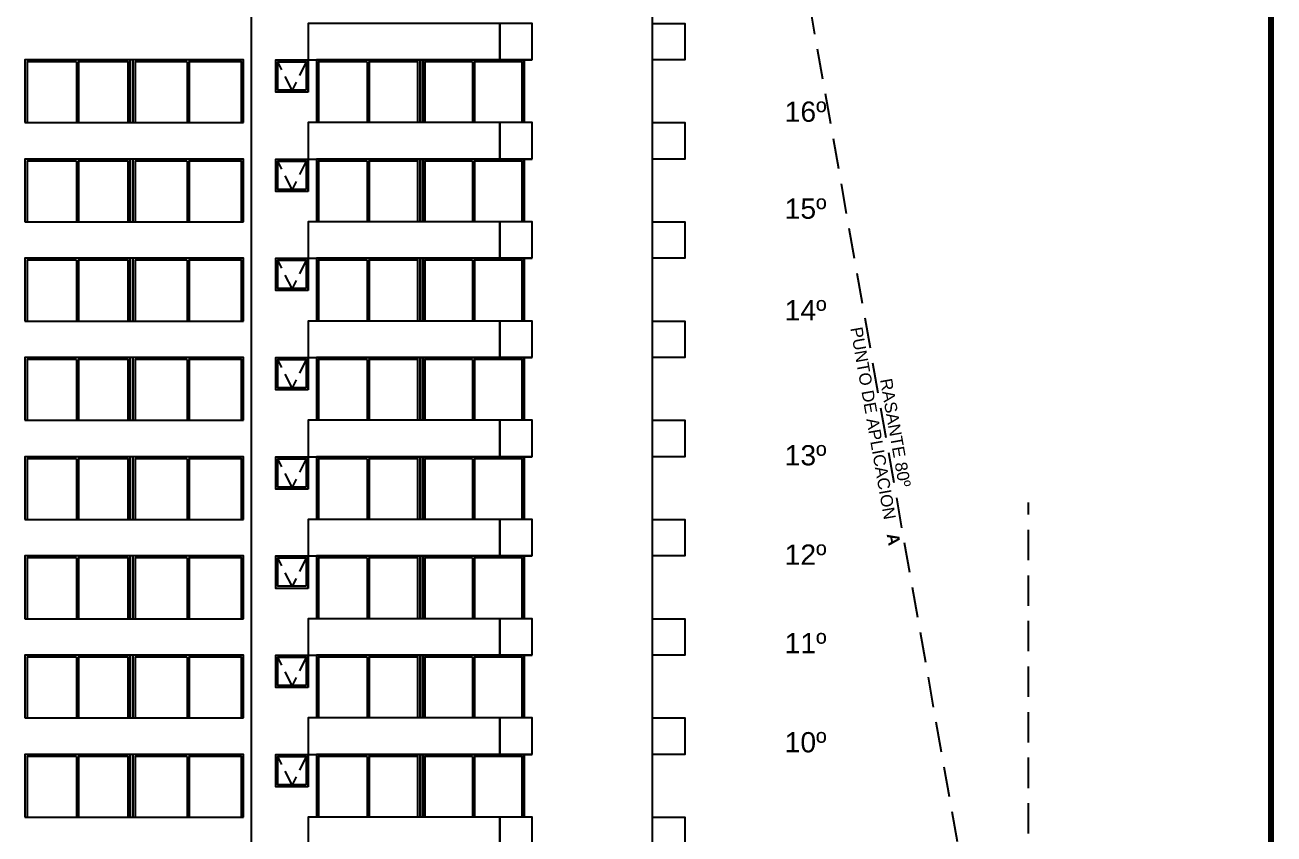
# Model space of a CAD drawing. Header units: millimetres. Extents: x 1217 to 2428, y 234 to 644.
# Drawn here: x 2006.71 to 2037.56, y 397.34 to 417.31 of the extents above; entities that cross this region are included whole.
import ezdxf

# ---------------------------------------------------------------- set-up
doc = ezdxf.new("R2010")
doc.units = ezdxf.units.MM
doc.linetypes.add('HIDDEN', pattern=[0.375, 0.25, -0.125])
doc.linetypes.add('HIDDEN2', pattern=[0.1875, 0.125, -0.0625])
for name, color, linetype in [('0.1', 251, 'Continuous'), ('0.2', 2, 'Continuous'), ('0.3', 6, 'Continuous'), ('Texto', 1, 'Continuous')]:
    doc.layers.add(name, color=color, linetype=linetype)
doc.styles.get("Standard").update_dxf_attribs({"font": 'arial.ttf'})

msp = doc.modelspace()

# ---------------------------------------------------------------- linework, layer by layer
at = {"layer": '0.1', "ltscale": 3, "const_width": 0.15}
msp.add_lwpolyline([(1979.4884, 358.90321), (1979.4884, 446.90321), (2037.4884, 446.90321), (2037.4884, 358.90321)], close=True, dxfattribs=at)
at = {"layer": '0.1', "ltscale": 3, "elevation": 0}
for points in [[(2022.21001, 417.35099), (2023.01204, 417.35099), (2023.01204, 416.45099), (2022.21001, 416.45099)], [(2009.3105, 414.90099), (2009.3105, 416.45099), (2006.71301, 416.45099), (2006.71301, 414.90099)], [(2007.98675, 416.40099), (2006.76301, 416.40099), (2006.76301, 414.90099)], [(2007.98675, 416.40099), (2007.98675, 414.90099)], [(2008.03675, 416.45099), (2008.03675, 414.90099)], [(2009.2605, 414.90099), (2009.2605, 416.40099), (2008.03675, 416.40099)], [(2012.11056, 414.90099), (2012.11056, 416.45099), (2009.3805, 416.45099), (2009.3805, 414.90099)], [(2010.72053, 416.40099), (2009.4305, 416.40099), (2009.4305, 414.90099)], [(2010.72053, 416.40099), (2010.72053, 414.90099)], [(2010.77053, 416.45099), (2010.77053, 414.90099)], [(2012.06056, 414.90099), (2012.06056, 416.40099), (2010.77053, 416.40099)], [(2016.47011, 414.90099), (2016.47011, 416.45099), (2013.91011, 416.45099), (2013.91011, 414.90099)], [(2015.16511, 416.40099), (2013.96011, 416.40099), (2013.96011, 414.90099)], [(2015.16511, 416.40099), (2015.16511, 414.90099)], [(2015.21511, 416.45099), (2015.21511, 414.90099)], [(2016.42011, 414.90099), (2016.42011, 416.40099), (2015.21511, 416.40099)], [(2019.04003, 414.90099), (2019.04003, 416.45099), (2016.54011, 416.45099), (2016.54011, 414.90099)], [(2017.76507, 416.40099), (2016.59011, 416.40099), (2016.59011, 414.90099)], [(2017.76507, 416.40099), (2017.76507, 414.90099)], [(2017.81507, 416.45099), (2017.81507, 414.90099)], [(2018.99003, 414.90099), (2018.99003, 416.40099), (2017.81507, 416.40099)], [(2023.01204, 416.45099), (2022.21001, 416.45099)], [(2022.21001, 414.90099), (2023.01204, 414.90099), (2023.01204, 414.00099), (2022.21001, 414.00099)], [(2009.3105, 412.45099), (2009.3105, 414.00099), (2006.71301, 414.00099), (2006.71301, 412.45099)], [(2007.98675, 413.95099), (2006.76301, 413.95099), (2006.76301, 412.45099)], [(2007.98675, 413.95099), (2007.98675, 412.45099)], [(2008.03675, 414.00099), (2008.03675, 412.45099)], [(2009.2605, 412.45099), (2009.2605, 413.95099), (2008.03675, 413.95099)], [(2012.11056, 412.45099), (2012.11056, 414.00099), (2009.3805, 414.00099), (2009.3805, 412.45099)], [(2010.72053, 413.95099), (2009.4305, 413.95099), (2009.4305, 412.45099)], [(2010.72053, 413.95099), (2010.72053, 412.45099)], [(2010.77053, 414.00099), (2010.77053, 412.45099)], [(2012.06056, 412.45099), (2012.06056, 413.95099), (2010.77053, 413.95099)], [(2016.47011, 412.45099), (2016.47011, 414.00099), (2013.91011, 414.00099), (2013.91011, 412.45099)], [(2015.16511, 413.95099), (2013.96011, 413.95099), (2013.96011, 412.45099)], [(2015.16511, 413.95099), (2015.16511, 412.45099)], [(2015.21511, 414.00099), (2015.21511, 412.45099)], [(2016.42011, 412.45099), (2016.42011, 413.95099), (2015.21511, 413.95099)], [(2019.04003, 412.45099), (2019.04003, 414.00099), (2016.54011, 414.00099), (2016.54011, 412.45099)], [(2017.76507, 413.95099), (2016.59011, 413.95099), (2016.59011, 412.45099)], [(2017.76507, 413.95099), (2017.76507, 412.45099)], [(2017.81507, 414.00099), (2017.81507, 412.45099)], [(2018.99003, 412.45099), (2018.99003, 413.95099), (2017.81507, 413.95099)], [(2023.01204, 414.00099), (2022.21001, 414.00099)], [(2022.21001, 412.45099), (2023.01204, 412.45099), (2023.01204, 411.55099), (2022.21001, 411.55099)], [(2009.3105, 410.00099), (2009.3105, 411.55099), (2006.71301, 411.55099), (2006.71301, 410.00099)], [(2008.03675, 411.55099), (2008.03675, 410.00099)], [(2012.11056, 410.00099), (2012.11056, 411.55099), (2009.3805, 411.55099), (2009.3805, 410.00099)], [(2010.77053, 411.55099), (2010.77053, 410.00099)], [(2016.47011, 410.00099), (2016.47011, 411.55099), (2013.91011, 411.55099), (2013.91011, 410.00099)], [(2015.21511, 411.55099), (2015.21511, 410.00099)], [(2019.04003, 410.00099), (2019.04003, 411.55099), (2016.54011, 411.55099), (2016.54011, 410.00099)], [(2017.81507, 411.55099), (2017.81507, 410.00099)], [(2023.01204, 411.55099), (2022.21001, 411.55099)], [(2007.98675, 411.50099), (2006.76301, 411.50099), (2006.76301, 410.00099)], [(2007.98675, 411.50099), (2007.98675, 410.00099)], [(2009.2605, 410.00099), (2009.2605, 411.50099), (2008.03675, 411.50099)], [(2010.72053, 411.50099), (2009.4305, 411.50099), (2009.4305, 410.00099)], [(2010.72053, 411.50099), (2010.72053, 410.00099)], [(2012.06056, 410.00099), (2012.06056, 411.50099), (2010.77053, 411.50099)], [(2015.16511, 411.50099), (2013.96011, 411.50099), (2013.96011, 410.00099)], [(2015.16511, 411.50099), (2015.16511, 410.00099)], [(2016.42011, 410.00099), (2016.42011, 411.50099), (2015.21511, 411.50099)], [(2017.76507, 411.50099), (2016.59011, 411.50099), (2016.59011, 410.00099)], [(2017.76507, 411.50099), (2017.76507, 410.00099)], [(2018.99003, 410.00099), (2018.99003, 411.50099), (2017.81507, 411.50099)], [(2022.21001, 410.00099), (2023.01204, 410.00099), (2023.01204, 409.10099), (2022.21001, 409.10099)], [(2009.3105, 407.55099), (2009.3105, 409.10099), (2006.71301, 409.10099), (2006.71301, 407.55099)], [(2008.03675, 409.10099), (2008.03675, 407.55099)], [(2012.11056, 407.55099), (2012.11056, 409.10099), (2009.3805, 409.10099), (2009.3805, 407.55099)], [(2010.77053, 409.10099), (2010.77053, 407.55099)], [(2016.47011, 407.55099), (2016.47011, 409.10099), (2013.91011, 409.10099), (2013.91011, 407.55099)], [(2015.21511, 409.10099), (2015.21511, 407.55099)], [(2019.04003, 407.55099), (2019.04003, 409.10099), (2016.54011, 409.10099), (2016.54011, 407.55099)], [(2017.81507, 409.10099), (2017.81507, 407.55099)], [(2023.01204, 409.10099), (2022.21001, 409.10099)], [(2007.98675, 409.05099), (2006.76301, 409.05099), (2006.76301, 407.55099)], [(2007.98675, 409.05099), (2007.98675, 407.55099)], [(2009.2605, 407.55099), (2009.2605, 409.05099), (2008.03675, 409.05099)], [(2010.72053, 409.05099), (2009.4305, 409.05099), (2009.4305, 407.55099)], [(2010.72053, 409.05099), (2010.72053, 407.55099)], [(2012.06056, 407.55099), (2012.06056, 409.05099), (2010.77053, 409.05099)], [(2015.16511, 409.05099), (2013.96011, 409.05099), (2013.96011, 407.55099)], [(2015.16511, 409.05099), (2015.16511, 407.55099)], [(2016.42011, 407.55099), (2016.42011, 409.05099), (2015.21511, 409.05099)], [(2017.76507, 409.05099), (2016.59011, 409.05099), (2016.59011, 407.55099)], [(2017.76507, 409.05099), (2017.76507, 407.55099)], [(2018.99003, 407.55099), (2018.99003, 409.05099), (2017.81507, 409.05099)], [(2022.21001, 407.55099), (2023.01204, 407.55099), (2023.01204, 406.65099), (2022.21001, 406.65099)], [(2009.3105, 405.10099), (2009.3105, 406.65099), (2006.71301, 406.65099), (2006.71301, 405.10099)], [(2008.03675, 406.65099), (2008.03675, 405.10099)], [(2012.11056, 405.10099), (2012.11056, 406.65099), (2009.3805, 406.65099), (2009.3805, 405.10099)], [(2010.77053, 406.65099), (2010.77053, 405.10099)], [(2016.47011, 405.10099), (2016.47011, 406.65099), (2013.91011, 406.65099), (2013.91011, 405.10099)], [(2015.21511, 406.65099), (2015.21511, 405.10099)], [(2019.04003, 405.10099), (2019.04003, 406.65099), (2016.54011, 406.65099), (2016.54011, 405.10099)], [(2017.81507, 406.65099), (2017.81507, 405.10099)], [(2023.01204, 406.65099), (2022.21001, 406.65099)], [(2007.98675, 406.60099), (2006.76301, 406.60099), (2006.76301, 405.10099)], [(2007.98675, 406.60099), (2007.98675, 405.10099)], [(2009.2605, 405.10099), (2009.2605, 406.60099), (2008.03675, 406.60099)], [(2010.72053, 406.60099), (2009.4305, 406.60099), (2009.4305, 405.10099)], [(2010.72053, 406.60099), (2010.72053, 405.10099)], [(2012.06056, 405.10099), (2012.06056, 406.60099), (2010.77053, 406.60099)], [(2015.16511, 406.60099), (2013.96011, 406.60099), (2013.96011, 405.10099)], [(2015.16511, 406.60099), (2015.16511, 405.10099)], [(2016.42011, 405.10099), (2016.42011, 406.60099), (2015.21511, 406.60099)], [(2017.76507, 406.60099), (2016.59011, 406.60099), (2016.59011, 405.10099)], [(2017.76507, 406.60099), (2017.76507, 405.10099)], [(2018.99003, 405.10099), (2018.99003, 406.60099), (2017.81507, 406.60099)], [(2022.21001, 405.10099), (2023.01204, 405.10099), (2023.01204, 404.20099), (2022.21001, 404.20099)], [(2009.3105, 402.65099), (2009.3105, 404.20099), (2006.71301, 404.20099), (2006.71301, 402.65099)], [(2007.98675, 404.15099), (2006.76301, 404.15099), (2006.76301, 402.65099)], [(2007.98675, 404.15099), (2007.98675, 402.65099)], [(2008.03675, 404.20099), (2008.03675, 402.65099)], [(2009.2605, 402.65099), (2009.2605, 404.15099), (2008.03675, 404.15099)], [(2012.11056, 402.65099), (2012.11056, 404.20099), (2009.3805, 404.20099), (2009.3805, 402.65099)], [(2010.72053, 404.15099), (2009.4305, 404.15099), (2009.4305, 402.65099)], [(2010.72053, 404.15099), (2010.72053, 402.65099)], [(2010.77053, 404.20099), (2010.77053, 402.65099)], [(2012.06056, 402.65099), (2012.06056, 404.15099), (2010.77053, 404.15099)], [(2016.47011, 402.65099), (2016.47011, 404.20099), (2013.91011, 404.20099), (2013.91011, 402.65099)], [(2015.16511, 404.15099), (2013.96011, 404.15099), (2013.96011, 402.65099)], [(2015.16511, 404.15099), (2015.16511, 402.65099)], [(2015.21511, 404.20099), (2015.21511, 402.65099)], [(2016.42011, 402.65099), (2016.42011, 404.15099), (2015.21511, 404.15099)], [(2019.04003, 402.65099), (2019.04003, 404.20099), (2016.54011, 404.20099), (2016.54011, 402.65099)], [(2017.76507, 404.15099), (2016.59011, 404.15099), (2016.59011, 402.65099)], [(2017.76507, 404.15099), (2017.76507, 402.65099)], [(2017.81507, 404.20099), (2017.81507, 402.65099)], [(2018.99003, 402.65099), (2018.99003, 404.15099), (2017.81507, 404.15099)], [(2023.01204, 404.20099), (2022.21001, 404.20099)], [(2022.21001, 402.65099), (2023.01204, 402.65099), (2023.01204, 401.75099), (2022.21001, 401.75099)], [(2009.3105, 400.20099), (2009.3105, 401.75099), (2006.71301, 401.75099), (2006.71301, 400.20099)], [(2007.98675, 401.70099), (2006.76301, 401.70099), (2006.76301, 400.20099)], [(2007.98675, 401.70099), (2007.98675, 400.20099)], [(2008.03675, 401.75099), (2008.03675, 400.20099)], [(2009.2605, 400.20099), (2009.2605, 401.70099), (2008.03675, 401.70099)], [(2012.11056, 400.20099), (2012.11056, 401.75099), (2009.3805, 401.75099), (2009.3805, 400.20099)], [(2010.72053, 401.70099), (2009.4305, 401.70099), (2009.4305, 400.20099)], [(2010.72053, 401.70099), (2010.72053, 400.20099)], [(2010.77053, 401.75099), (2010.77053, 400.20099)], [(2012.06056, 400.20099), (2012.06056, 401.70099), (2010.77053, 401.70099)], [(2016.47011, 400.20099), (2016.47011, 401.75099), (2013.91011, 401.75099), (2013.91011, 400.20099)], [(2015.16511, 401.70099), (2013.96011, 401.70099), (2013.96011, 400.20099)], [(2015.16511, 401.70099), (2015.16511, 400.20099)], [(2015.21511, 401.75099), (2015.21511, 400.20099)], [(2016.42011, 400.20099), (2016.42011, 401.70099), (2015.21511, 401.70099)], [(2019.04003, 400.20099), (2019.04003, 401.75099), (2016.54011, 401.75099), (2016.54011, 400.20099)], [(2017.76507, 401.70099), (2016.59011, 401.70099), (2016.59011, 400.20099)], [(2017.76507, 401.70099), (2017.76507, 400.20099)], [(2017.81507, 401.75099), (2017.81507, 400.20099)], [(2018.99003, 400.20099), (2018.99003, 401.70099), (2017.81507, 401.70099)], [(2023.01204, 401.75099), (2022.21001, 401.75099)], [(2022.21001, 400.20099), (2023.01204, 400.20099), (2023.01204, 399.30099), (2022.21001, 399.30099)], [(2009.3105, 397.75099), (2009.3105, 399.30099), (2006.71301, 399.30099), (2006.71301, 397.75099)], [(2007.98675, 399.25099), (2006.76301, 399.25099), (2006.76301, 397.75099)], [(2007.98675, 399.25099), (2007.98675, 397.75099)], [(2008.03675, 399.30099), (2008.03675, 397.75099)], [(2009.2605, 397.75099), (2009.2605, 399.25099), (2008.03675, 399.25099)], [(2012.11056, 397.75099), (2012.11056, 399.30099), (2009.3805, 399.30099), (2009.3805, 397.75099)], [(2010.72053, 399.25099), (2009.4305, 399.25099), (2009.4305, 397.75099)], [(2010.72053, 399.25099), (2010.72053, 397.75099)], [(2010.77053, 399.30099), (2010.77053, 397.75099)], [(2012.06056, 397.75099), (2012.06056, 399.25099), (2010.77053, 399.25099)], [(2016.47011, 397.75099), (2016.47011, 399.30099), (2013.91011, 399.30099), (2013.91011, 397.75099)], [(2015.16511, 399.25099), (2013.96011, 399.25099), (2013.96011, 397.75099)], [(2015.16511, 399.25099), (2015.16511, 397.75099)], [(2015.21511, 399.30099), (2015.21511, 397.75099)], [(2016.42011, 397.75099), (2016.42011, 399.25099), (2015.21511, 399.25099)], [(2019.04003, 397.75099), (2019.04003, 399.30099), (2016.54011, 399.30099), (2016.54011, 397.75099)], [(2017.76507, 399.25099), (2016.59011, 399.25099), (2016.59011, 397.75099)], [(2017.76507, 399.25099), (2017.76507, 397.75099)], [(2017.81507, 399.30099), (2017.81507, 397.75099)], [(2018.99003, 397.75099), (2018.99003, 399.25099), (2017.81507, 399.25099)], [(2023.01204, 399.30099), (2022.21001, 399.30099)], [(2022.21001, 397.75099), (2023.01204, 397.75099), (2023.01204, 396.85099), (2022.21001, 396.85099)]]:
    msp.add_lwpolyline(points, dxfattribs=at)
at = {"layer": '0.1', "linetype": 'HIDDEN2', "ltscale": 3, "elevation": 0}
for points in [[(2013.66011, 416.40099), (2013.31018, 415.70099), (2012.96026, 416.40099)], [(2013.66011, 413.95099), (2013.31018, 413.25099), (2012.96026, 413.95099)], [(2013.66011, 411.50099), (2013.31018, 410.80099), (2012.96026, 411.50099)], [(2013.66011, 409.05099), (2013.31018, 408.35099), (2012.96026, 409.05099)], [(2013.66011, 406.60099), (2013.31018, 405.90099), (2012.96026, 406.60099)], [(2013.66011, 404.15099), (2013.31018, 403.45099), (2012.96026, 404.15099)], [(2013.66011, 401.70099), (2013.31018, 401.00099), (2012.96026, 401.70099)], [(2013.66011, 399.25099), (2013.31018, 398.55099), (2012.96026, 399.25099)]]:
    msp.add_lwpolyline(points, dxfattribs=at)
at = {"layer": '0.2', "linetype": 'HIDDEN', "ltscale": 3, "elevation": 0}
for points in [[(2031.49986, 387.17099), (2022.42783, 438.62099)], [(2031.49986, 375.97099), (2031.49986, 405.52213)]]:
    msp.add_lwpolyline(points, dxfattribs=at)
at = {"layer": '0.2', "ltscale": 3, "elevation": 0}
for points in [[(2022.21001, 416.45099), (2022.21001, 416.45099), (2022.21001, 416.45099), (2022.21001, 418.90099)], [(2019.24003, 416.45099), (2019.24003, 417.35099), (2018.44007, 417.35099), (2018.44007, 416.45099), (2019.24003, 416.45099)], [(2009.3105, 414.90099), (2009.3105, 416.45099)], [(2009.3805, 414.90099), (2009.3805, 416.45099)], [(2013.71011, 415.65099), (2012.91026, 415.65099), (2012.91026, 416.45099), (2013.71011, 416.45099), (2013.71011, 415.65099)], [(2013.71011, 415.65099), (2013.71011, 416.45099)], [(2013.91011, 416.45099), (2013.91011, 414.90099)], [(2016.54011, 414.90099), (2016.54011, 416.45099), (2016.47011, 416.45099), (2016.47011, 414.90099)], [(2019.24003, 416.45099), (2019.04003, 416.45099), (2019.04003, 414.90099)], [(2022.21001, 414.00099), (2022.21001, 414.00099), (2022.21001, 414.00099), (2022.21001, 416.45099)], [(2019.24003, 414.00099), (2019.24003, 414.90099), (2018.44007, 414.90099), (2018.44007, 414.00099), (2019.24003, 414.00099)], [(2009.3105, 412.45099), (2009.3105, 414.00099)], [(2009.3805, 412.45099), (2009.3805, 414.00099)], [(2013.71011, 413.20099), (2012.91026, 413.20099), (2012.91026, 414.00099), (2013.71011, 414.00099), (2013.71011, 413.20099)], [(2013.71011, 413.20099), (2013.71011, 414.00099)], [(2013.91011, 414.00099), (2013.91011, 412.45099)], [(2016.54011, 412.45099), (2016.54011, 414.00099), (2016.47011, 414.00099), (2016.47011, 412.45099)], [(2019.24003, 414.00099), (2019.04003, 414.00099), (2019.04003, 412.45099)], [(2022.21001, 411.55099), (2022.21001, 411.55099), (2022.21001, 411.55099), (2022.21001, 414.00099)], [(2019.24003, 411.55099), (2019.24003, 412.45099), (2018.44007, 412.45099), (2018.44007, 411.55099), (2019.24003, 411.55099)], [(2009.3105, 410.00099), (2009.3105, 411.55099)], [(2009.3805, 410.00099), (2009.3805, 411.55099)], [(2013.71011, 410.75099), (2012.91026, 410.75099), (2012.91026, 411.55099), (2013.71011, 411.55099), (2013.71011, 410.75099)], [(2013.71011, 410.75099), (2013.71011, 411.55099)], [(2013.91011, 411.55099), (2013.91011, 410.00099)], [(2016.54011, 410.00099), (2016.54011, 411.55099), (2016.47011, 411.55099), (2016.47011, 410.00099)], [(2019.24003, 411.55099), (2019.04003, 411.55099), (2019.04003, 410.00099)], [(2022.21001, 409.10099), (2022.21001, 409.10099), (2022.21001, 409.10099), (2022.21001, 411.55099)], [(2019.24003, 409.10099), (2019.24003, 410.00099), (2018.44007, 410.00099), (2018.44007, 409.10099), (2019.24003, 409.10099)], [(2009.3105, 407.55099), (2009.3105, 409.10099)], [(2009.3805, 407.55099), (2009.3805, 409.10099)], [(2013.71011, 408.30099), (2012.91026, 408.30099), (2012.91026, 409.10099), (2013.71011, 409.10099), (2013.71011, 408.30099)], [(2013.71011, 408.30099), (2013.71011, 409.10099)], [(2013.91011, 409.10099), (2013.91011, 407.55099)], [(2016.54011, 407.55099), (2016.54011, 409.10099), (2016.47011, 409.10099), (2016.47011, 407.55099)], [(2019.24003, 409.10099), (2019.04003, 409.10099), (2019.04003, 407.55099)], [(2022.21001, 406.65099), (2022.21001, 406.65099), (2022.21001, 406.65099), (2022.21001, 409.10099)], [(2019.24003, 406.65099), (2019.24003, 407.55099), (2018.44007, 407.55099), (2018.44007, 406.65099), (2019.24003, 406.65099)], [(2009.3105, 405.10099), (2009.3105, 406.65099)], [(2009.3805, 405.10099), (2009.3805, 406.65099)], [(2013.71011, 405.85099), (2012.91026, 405.85099), (2012.91026, 406.65099), (2013.71011, 406.65099), (2013.71011, 405.85099)], [(2013.71011, 405.85099), (2013.71011, 406.65099)], [(2013.91011, 406.65099), (2013.91011, 405.10099)], [(2016.54011, 405.10099), (2016.54011, 406.65099), (2016.47011, 406.65099), (2016.47011, 405.10099)], [(2019.24003, 406.65099), (2019.04003, 406.65099), (2019.04003, 405.10099)], [(2022.21001, 404.20099), (2022.21001, 404.20099), (2022.21001, 404.20099), (2022.21001, 406.65099)], [(2019.24003, 404.20099), (2019.24003, 405.10099), (2018.44007, 405.10099), (2018.44007, 404.20099), (2019.24003, 404.20099)], [(2009.3105, 402.65099), (2009.3105, 404.20099)], [(2009.3805, 402.65099), (2009.3805, 404.20099)], [(2013.71011, 403.40099), (2012.91026, 403.40099), (2012.91026, 404.20099), (2013.71011, 404.20099), (2013.71011, 403.40099)], [(2013.71011, 403.40099), (2013.71011, 404.20099)], [(2013.91011, 404.20099), (2013.91011, 402.65099)], [(2016.54011, 402.65099), (2016.54011, 404.20099), (2016.47011, 404.20099), (2016.47011, 402.65099)], [(2019.24003, 404.20099), (2019.04003, 404.20099), (2019.04003, 402.65099)], [(2022.21001, 401.75099), (2022.21001, 401.75099), (2022.21001, 401.75099), (2022.21001, 404.20099)], [(2019.24003, 401.75099), (2019.24003, 402.65099), (2018.44007, 402.65099), (2018.44007, 401.75099), (2019.24003, 401.75099)], [(2009.3105, 400.20099), (2009.3105, 401.75099)], [(2009.3805, 400.20099), (2009.3805, 401.75099)], [(2013.71011, 400.95099), (2012.91026, 400.95099), (2012.91026, 401.75099), (2013.71011, 401.75099), (2013.71011, 400.95099)], [(2013.71011, 400.95099), (2013.71011, 401.75099)], [(2013.91011, 401.75099), (2013.91011, 400.20099)], [(2016.54011, 400.20099), (2016.54011, 401.75099), (2016.47011, 401.75099), (2016.47011, 400.20099)], [(2019.24003, 401.75099), (2019.04003, 401.75099), (2019.04003, 400.20099)], [(2022.21001, 399.30099), (2022.21001, 399.30099), (2022.21001, 399.30099), (2022.21001, 401.75099)], [(2019.24003, 399.30099), (2019.24003, 400.20099), (2018.44007, 400.20099), (2018.44007, 399.30099), (2019.24003, 399.30099)], [(2009.3105, 397.75099), (2009.3105, 399.30099)], [(2009.3805, 397.75099), (2009.3805, 399.30099)], [(2013.71011, 398.50099), (2012.91026, 398.50099), (2012.91026, 399.30099), (2013.71011, 399.30099), (2013.71011, 398.50099)], [(2013.71011, 398.50099), (2013.71011, 399.30099)], [(2013.91011, 399.30099), (2013.91011, 397.75099)], [(2016.54011, 397.75099), (2016.54011, 399.30099), (2016.47011, 399.30099), (2016.47011, 397.75099)], [(2019.24003, 399.30099), (2019.04003, 399.30099), (2019.04003, 397.75099)], [(2022.21001, 396.85099), (2022.21001, 396.85099), (2022.21001, 396.85099), (2022.21001, 399.30099)], [(2019.24003, 396.85099), (2019.24003, 397.75099), (2018.44007, 397.75099), (2018.44007, 396.85099), (2019.24003, 396.85099)]]:
    msp.add_lwpolyline(points, dxfattribs=at)
for points in [[(2013.66011, 415.70099), (2012.96026, 415.70099), (2012.96026, 416.40099), (2013.66011, 416.40099)], [(2013.66011, 413.25099), (2012.96026, 413.25099), (2012.96026, 413.95099), (2013.66011, 413.95099)], [(2013.66011, 410.80099), (2012.96026, 410.80099), (2012.96026, 411.50099), (2013.66011, 411.50099)], [(2013.66011, 408.35099), (2012.96026, 408.35099), (2012.96026, 409.05099), (2013.66011, 409.05099)], [(2013.66011, 405.90099), (2012.96026, 405.90099), (2012.96026, 406.60099), (2013.66011, 406.60099)], [(2013.66011, 403.45099), (2012.96026, 403.45099), (2012.96026, 404.15099), (2013.66011, 404.15099)], [(2013.66011, 401.00099), (2012.96026, 401.00099), (2012.96026, 401.70099), (2013.66011, 401.70099)], [(2013.66011, 398.55099), (2012.96026, 398.55099), (2012.96026, 399.25099), (2013.66011, 399.25099)]]:
    msp.add_lwpolyline(points, close=True, dxfattribs=at)
at = {"layer": '0.3', "ltscale": 3, "elevation": 0}
for points in [[(2012.31055, 416.45099), (2012.31055, 418.90099)], [(2012.11056, 416.45099), (2006.71301, 416.45099)], [(2012.11056, 414.90099), (2012.11056, 416.45099)], [(2012.31055, 414.00099), (2012.31055, 416.45099)], [(2006.71301, 414.90099), (2012.11056, 414.90099)], [(2012.11056, 414.00099), (2006.71301, 414.00099)], [(2012.11056, 412.45099), (2012.11056, 414.00099)], [(2012.31055, 411.55099), (2012.31055, 414.00099)], [(2006.71301, 412.45099), (2012.11056, 412.45099)], [(2012.11056, 411.55099), (2006.71301, 411.55099)], [(2012.11056, 410.00099), (2012.11056, 411.55099)], [(2012.31055, 409.10099), (2012.31055, 411.55099)], [(2006.71301, 410.00099), (2012.11056, 410.00099)], [(2012.11056, 409.10099), (2006.71301, 409.10099)], [(2012.11056, 407.55099), (2012.11056, 409.10099)], [(2012.31055, 406.65099), (2012.31055, 409.10099)], [(2006.71301, 407.55099), (2012.11056, 407.55099)], [(2012.11056, 406.65099), (2006.71301, 406.65099)], [(2012.11056, 405.10099), (2012.11056, 406.65099)], [(2012.31055, 404.20099), (2012.31055, 406.65099)], [(2006.71301, 405.10099), (2012.11056, 405.10099)], [(2012.11056, 404.20099), (2006.71301, 404.20099)], [(2012.11056, 402.65099), (2012.11056, 404.20099)], [(2012.31055, 401.75099), (2012.31055, 404.20099)], [(2006.71301, 402.65099), (2012.11056, 402.65099)], [(2012.11056, 401.75099), (2006.71301, 401.75099)], [(2012.11056, 400.20099), (2012.11056, 401.75099)], [(2012.31055, 399.30099), (2012.31055, 401.75099)], [(2006.71301, 400.20099), (2012.11056, 400.20099)], [(2012.11056, 399.30099), (2006.71301, 399.30099)], [(2012.11056, 397.75099), (2012.11056, 399.30099)], [(2012.31055, 396.85099), (2012.31055, 399.30099)], [(2006.71301, 397.75099), (2012.11056, 397.75099)]]:
    msp.add_lwpolyline(points, dxfattribs=at)
for points in [[(2018.44007, 417.35099), (2013.71011, 417.35099), (2013.71011, 416.45099), (2018.44007, 416.45099)], [(2018.44007, 414.90099), (2013.71011, 414.90099), (2013.71011, 414.00099), (2018.44007, 414.00099)], [(2018.44007, 412.45099), (2013.71011, 412.45099), (2013.71011, 411.55099), (2018.44007, 411.55099)], [(2018.44007, 410.00099), (2013.71011, 410.00099), (2013.71011, 409.10099), (2018.44007, 409.10099)], [(2018.44007, 407.55099), (2013.71011, 407.55099), (2013.71011, 406.65099), (2018.44007, 406.65099)], [(2018.44007, 405.10099), (2013.71011, 405.10099), (2013.71011, 404.20099), (2018.44007, 404.20099)], [(2018.44007, 402.65099), (2013.71011, 402.65099), (2013.71011, 401.75099), (2018.44007, 401.75099)], [(2018.44007, 400.20099), (2013.71011, 400.20099), (2013.71011, 399.30099), (2018.44007, 399.30099)], [(2018.44007, 397.75099), (2013.71011, 397.75099), (2013.71011, 396.85099), (2018.44007, 396.85099)]]:
    msp.add_lwpolyline(points, close=True, dxfattribs=at)

# ---------------------------------------------------------------- texts
at = {"layer": 'Texto', "char_height": 0.5, "width": 0.4782903, "attachment_point": 5}
for s, insert in [('16º', (2025.99268, 415.16658, 0)), ('15º', (2025.99268, 412.77285, 0)), ('14º', (2025.99268, 410.26663, 0)), ('13º', (2025.99268, 406.68337, 0)), ('12º', (2025.99268, 404.23337, 0)), ('11º', (2025.99268, 402.04801, 0)), ('10º', (2025.99268, 399.59801, 0))]:
    msp.add_mtext(s, dxfattribs=dict(at, insert=insert))
at = {"layer": 'Texto', "insert": (2027.96398, 407.20039, 0), "char_height": 0.3, "width": 9.6123514, "attachment_point": 5, "rotation": 280}
msp.add_mtext('RASANTE 80º  \\PPUNTO DE APLICACION   {\\fArial|b1|i0|c0|p34;A}', dxfattribs=at)

doc.saveas('drawing.dxf')
